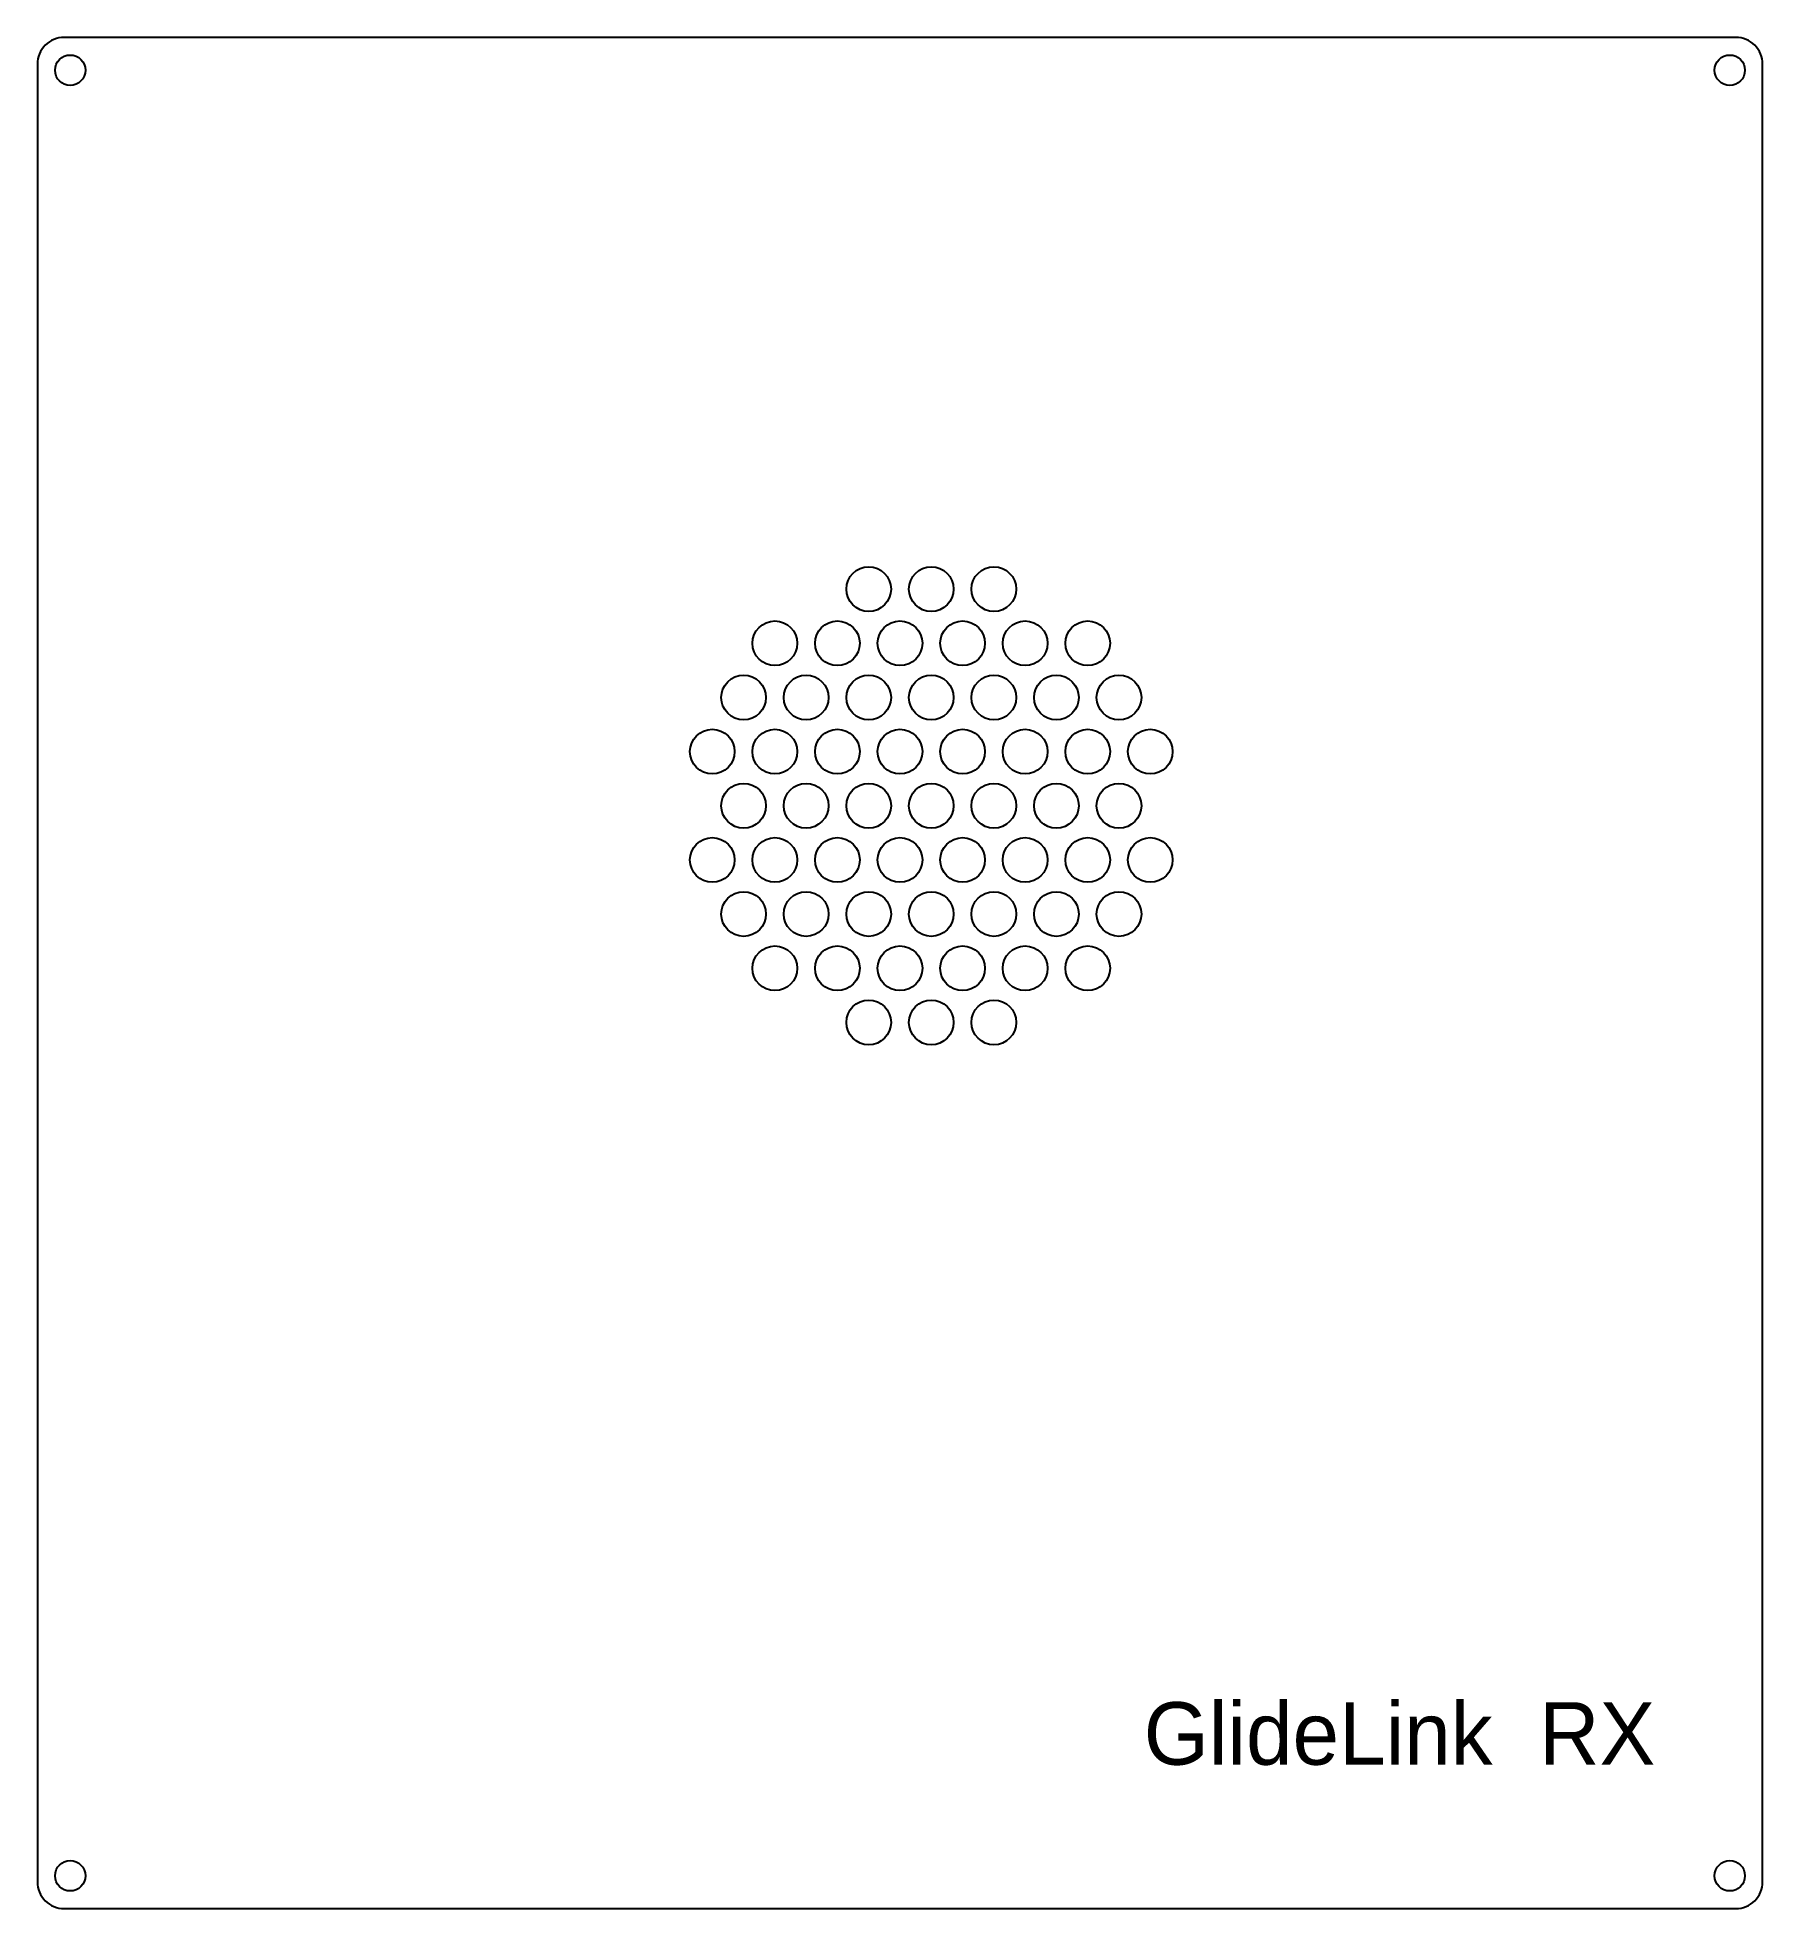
# Model space of a CAD drawing. Header units: millimetres. Extents: x 0 to 193, y 0 to 209.
import ezdxf
from ezdxf.enums import TextEntityAlignment as Align

# ---------------------------------------------------------------- set-up
doc = ezdxf.new("R2010")
doc.units = ezdxf.units.MM
doc.layers.add('CUT', color=1, linetype='Continuous')
doc.layers.add('ENGRAVE', color=5, linetype='Continuous')

msp = doc.modelspace()

# ---------------------------------------------------------------- linework, layer by layer
at = {"layer": 'CUT'}
msp.add_lwpolyline([(3, 0), (190, 0, 0.414214), (193, 3), (193, 206.43, 0.414214), (190, 209.43), (3, 209.43, 0.414214), (0, 206.43), (0, 3, 0.414214)], format="xyb", close=True, dxfattribs=at)
for centre, radius in [((3.67, 205.76), 1.7), ((189.33, 205.76), 1.7), ((93, 147.68), 2.5), ((100, 147.68), 2.5), ((107, 147.68), 2.5), ((82.5, 141.62), 2.5), ((89.5, 141.62), 2.5), ((96.5, 141.62), 2.5), ((103.5, 141.62), 2.5), ((110.5, 141.62), 2.5), ((117.5, 141.62), 2.5), ((79, 135.55), 2.5), ((86, 135.55), 2.5), ((93, 135.55), 2.5), ((100, 135.55), 2.5), ((107, 135.55), 2.5), ((114, 135.55), 2.5), ((121, 135.55), 2.5), ((75.5, 129.49), 2.5), ((82.5, 129.49), 2.5), ((89.5, 129.49), 2.5), ((96.5, 129.49), 2.5), ((103.5, 129.49), 2.5), ((110.5, 129.49), 2.5), ((117.5, 129.49), 2.5), ((124.5, 129.49), 2.5), ((79, 123.43), 2.5), ((86, 123.43), 2.5), ((93, 123.43), 2.5), ((100, 123.43), 2.5), ((107, 123.43), 2.5), ((114, 123.43), 2.5), ((121, 123.43), 2.5), ((75.5, 117.37), 2.5), ((82.5, 117.37), 2.5), ((89.5, 117.37), 2.5), ((96.5, 117.37), 2.5), ((103.5, 117.37), 2.5), ((110.5, 117.37), 2.5), ((117.5, 117.37), 2.5), ((124.5, 117.37), 2.5), ((79, 111.31), 2.5), ((86, 111.31), 2.5), ((93, 111.31), 2.5), ((100, 111.31), 2.5), ((107, 111.31), 2.5), ((114, 111.31), 2.5), ((121, 111.31), 2.5), ((82.5, 105.24), 2.5), ((89.5, 105.24), 2.5), ((96.5, 105.24), 2.5), ((103.5, 105.24), 2.5), ((110.5, 105.24), 2.5), ((117.5, 105.24), 2.5), ((93, 99.18), 2.5), ((100, 99.18), 2.5), ((107, 99.18), 2.5), ((3.67, 3.67), 1.7), ((189.33, 3.67), 1.7)]:
    msp.add_circle(centre, radius, dxfattribs=at)

# ---------------------------------------------------------------- texts
at = {"layer": 'ENGRAVE'}
msp.add_text('GlideLink  RX', height=7, dxfattribs=at).set_placement((181, 14), align=Align.BOTTOM_RIGHT)

doc.saveas('drawing.dxf')
